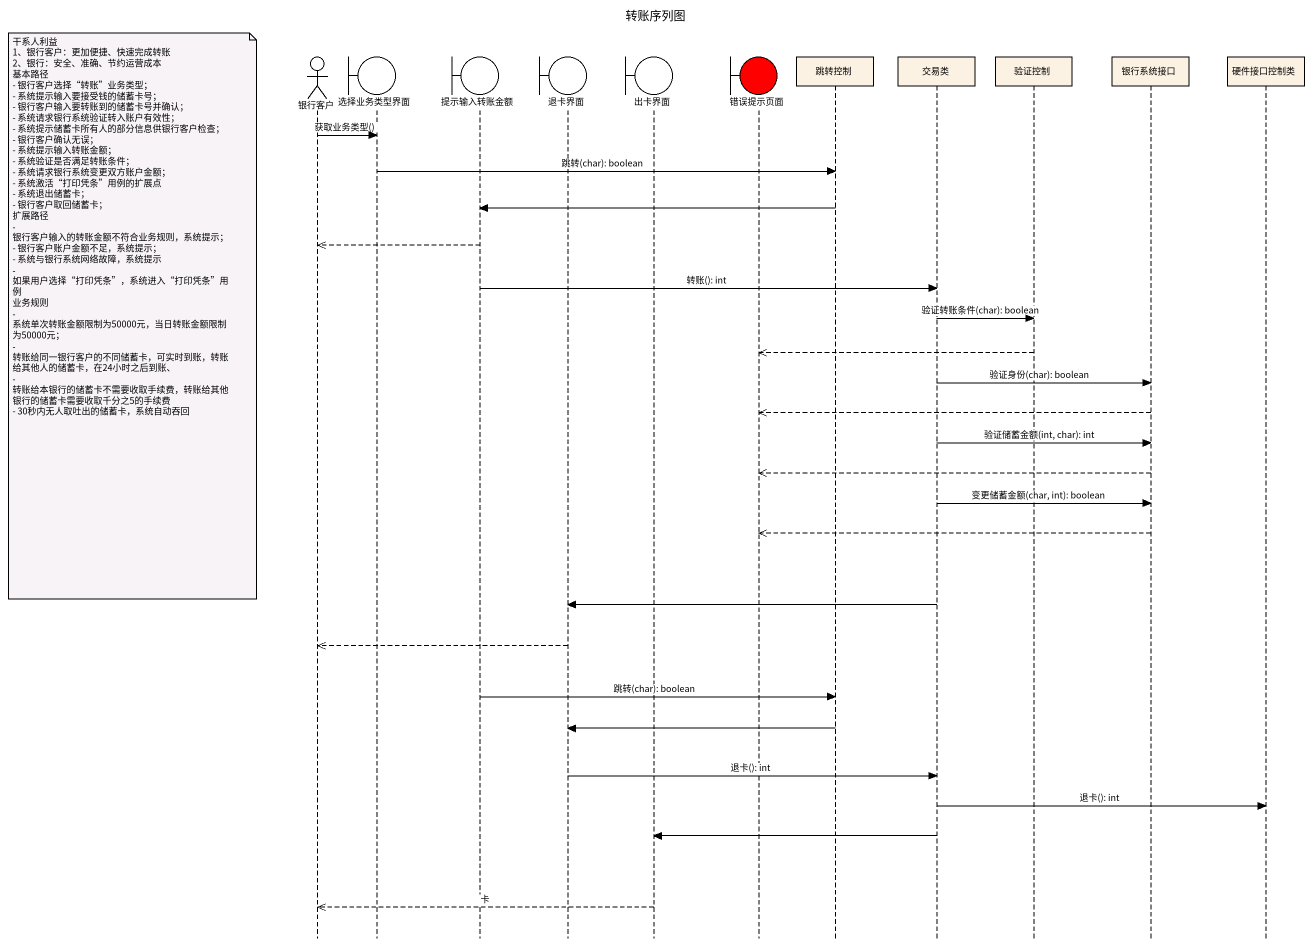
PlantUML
@startuml
title 转账序列图
hide footbox
actor 银行客户
boundary 选择业务类型界面
boundary 提示输入转账金额
boundary 退卡界面
boundary 出卡界面
boundary 错误提示页面 #FF0000
participant 跳转控制
participant 交易类
participant 验证控制
participant 银行系统接口
participant 硬件接口控制类

银行客户 -> 选择业务类型界面 : 获取业务类型()
选择业务类型界面 -> 跳转控制 : 跳转(char): boolean
跳转控制 -> 提示输入转账金额
提示输入转账金额 -->> 银行客户
提示输入转账金额 -> 交易类 : 转账(): int
note left of 银行客户
  干系人利益
  1、银行客户：更加便捷、快速完成转账
  2、银行：安全、准确、节约运营成本
  基本路径
  - 银行客户选择“转账”业务类型；
  - 系统提示输入要接受钱的储蓄卡号；
  - 银行客户输入要转账到的储蓄卡号并确认；
  - 系统请求银行系统验证转入账户有效性；
  - 系统提示储蓄卡所有人的部分信息供银行客户检查；
  - 银行客户确认无误；
  - 系统提示输入转账金额；
  - 系统验证是否满足转账条件；
  - 系统请求银行系统变更双方账户金额；
  - 系统激活“打印凭条”用例的扩展点
  - 系统退出储蓄卡；
  - 银行客户取回储蓄卡；
  扩展路径
  - 银行客户输入的转账金额不符合业务规则，系统提示；
  - 银行客户账户金额不足，系统提示；
  - 系统与银行系统网络故障，系统提示
  - 如果用户选择“打印凭条”，系统进入“打印凭条”用例
  业务规则
  - 系统单次转账金额限制为50000元，当日转账金额限制为50000元；
  - 转账给同一银行客户的不同储蓄卡，可实时到账，转账给其他人的储蓄卡，在24小时之后到账、
  - 转账给本银行的储蓄卡不需要收取手续费，转账给其他银行的储蓄卡需要收取千分之5的手续费
  - 30秒内无人取吐出的储蓄卡，系统自动吞回
end note
交易类 -> 验证控制 : 验证转账条件(char): boolean
验证控制 -->> 错误提示页面
交易类 -> 银行系统接口 : 验证身份(char): boolean
银行系统接口 -->> 错误提示页面
交易类 -> 银行系统接口 : 验证储蓄金额(int, char): int
银行系统接口 -->> 错误提示页面
交易类 -> 银行系统接口 : 变更储蓄金额(char, int): boolean
银行系统接口 -->> 错误提示页面
交易类 -> 退卡界面
退卡界面 -->> 银行客户
提示输入转账金额 -> 跳转控制 : 跳转(char): boolean
跳转控制 -> 退卡界面
退卡界面 -> 交易类 : 退卡(): int
交易类 -> 硬件接口控制类 : 退卡(): int
交易类 -> 出卡界面
出卡界面 -->> 银行客户 : 卡
@enduml
